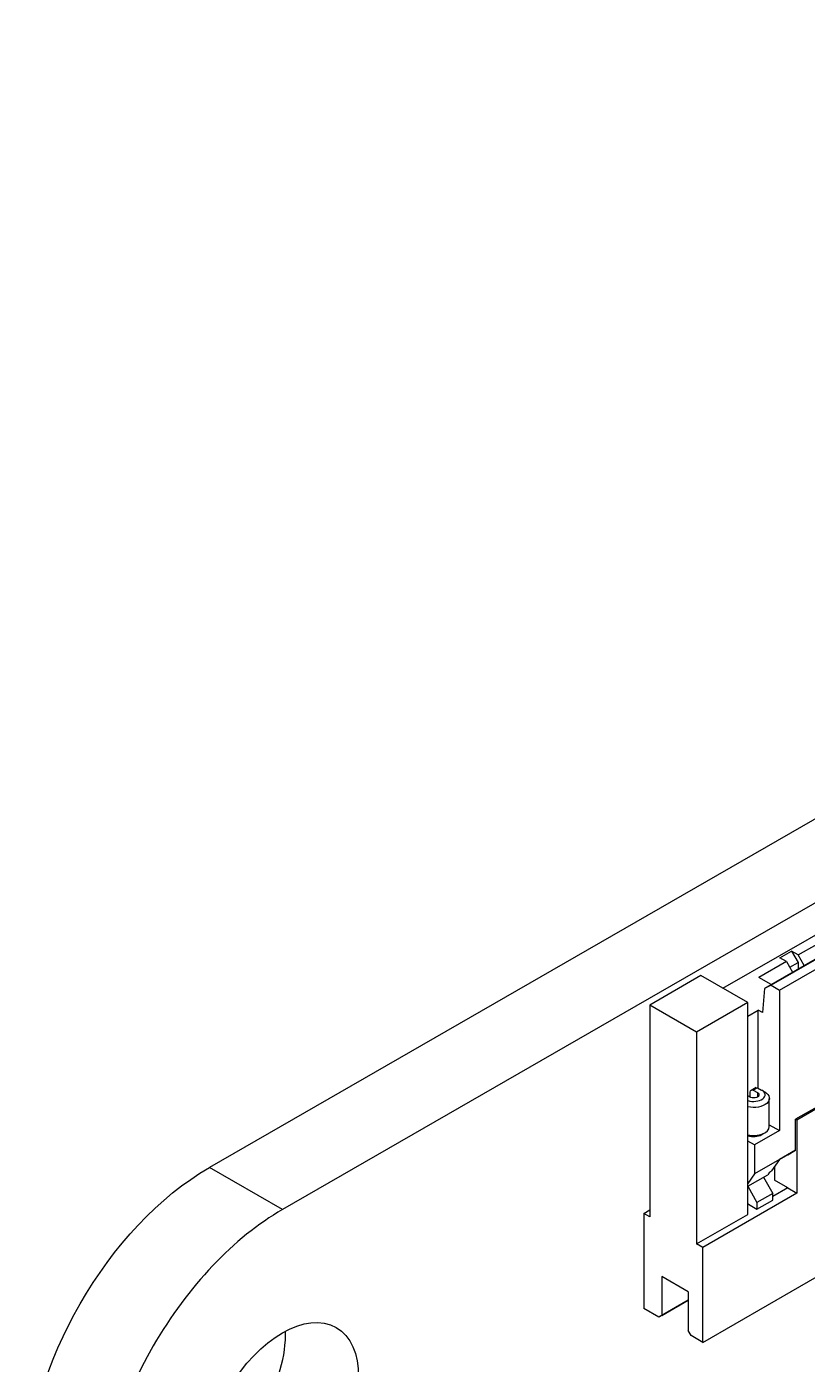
# Model space of a CAD drawing. Header units: millimetres. Extents: x 33 to 453, y 25 to 322.
# Drawn here: x 360.89 to 369.95, y 152.76 to 168.3 of the extents above; entities that cross this region are included whole.
import ezdxf

# ---------------------------------------------------------------- set-up
doc = ezdxf.new("R2010")
doc.units = ezdxf.units.MM
doc.layers.add('可见', color=7, linetype='Continuous')

msp = doc.modelspace()

# ---------------------------------------------------------------- linework, layer by layer
at = {"layer": '可见', "extrusion": (-1e-16, -0.817547, -0.575862)}
for p, q in [((407.982, 180.948), (363.01, 155.051)), ((387.234, 168.023), (363.859, 154.562)), ((368.976, 157.133), (377.909, 162.277)), ((378.325, 162.238), (369.458, 157.132)), ((378.402, 162.275), (369.535, 157.169)), ((369.632, 157.113), (378.499, 162.219)), ((369.848, 157.521), (370.068, 157.647)), ((369.714, 157.443), (369.392, 157.258)), ((369.636, 157.488), (369.771, 157.565)), ((369.714, 157.443), (369.636, 157.488)), ((369.714, 157.443), (369.785, 157.32)), ((369.752, 157.377), (369.848, 157.432)), ((369.848, 157.521), (369.771, 157.565)), ((369.771, 157.565), (369.848, 157.432)), ((369.919, 157.398), (369.848, 157.521)), ((369.848, 157.432), (369.848, 157.357)), ((368.72, 157.28), (368.126, 156.938)), ((369.264, 156.966), (368.72, 157.28)), ((369.534, 157.176), (369.392, 157.258)), ((369.458, 157.132), (369.435, 156.85)), ((369.535, 157.169), (369.458, 157.132)), ((369.535, 157.169), (369.632, 157.113)), ((369.632, 157.113), (369.632, 155.48)), ((369.264, 156.966), (368.67, 156.624)), ((369.264, 154.506), (369.264, 156.966)), ((368.126, 156.938), (368.126, 154.477)), ((368.67, 156.624), (368.126, 156.938)), ((369.264, 156.81), (369.385, 156.88)), ((369.385, 155.972), (369.385, 156.88)), ((369.435, 156.85), (369.385, 156.88)), ((368.67, 156.624), (368.67, 154.164)), ((369.287, 155.87), (369.264, 155.883)), ((369.293, 155.867), (369.293, 155.927)), ((369.303, 155.95), (369.363, 155.985)), ((369.378, 155.977), (369.328, 155.948)), ((369.328, 155.948), (369.376, 155.921)), ((369.376, 155.921), (369.376, 155.87)), ((369.378, 155.977), (369.425, 155.949)), ((369.426, 155.949), (369.461, 155.928)), ((369.514, 155.527), (369.514, 155.854)), ((370.067, 155.753), (369.82, 155.611)), ((370.081, 155.744), (369.835, 155.602)), ((369.835, 155.602), (369.82, 155.611)), ((369.82, 155.251), (369.82, 155.611)), ((369.835, 155.602), (369.835, 154.753)), ((369.632, 155.48), (369.342, 155.313)), ((369.426, 155.433), (369.461, 155.453)), ((369.514, 155.547), (369.632, 155.48)), ((369.342, 155.313), (369.264, 155.357)), ((369.342, 155.313), (369.342, 154.976)), ((369.82, 155.251), (369.632, 155.143)), ((369.728, 155.196), (369.82, 155.251)), ((369.632, 155.143), (369.342, 154.976)), ((369.632, 155.143), (369.539, 155.011)), ((369.728, 155.196), (369.63, 155.14)), ((363.859, 154.562), (363.01, 155.051)), ((369.342, 154.976), (369.264, 154.865)), ((369.264, 154.834), (369.496, 154.967)), ((369.448, 154.94), (369.554, 154.75)), ((369.518, 154.998), (369.496, 154.967)), ((369.518, 154.998), (369.539, 155.011)), ((369.573, 155.059), (369.573, 154.903)), ((369.264, 154.833), (369.37, 154.644)), ((369.728, 154.814), (369.554, 154.715)), ((369.728, 154.814), (369.573, 154.903)), ((369.717, 154.82), (369.717, 154.808)), ((369.719, 154.81), (369.719, 154.819)), ((369.728, 154.814), (369.835, 154.753)), ((369.835, 154.753), (368.741, 154.123)), ((369.271, 154.624), (369.264, 154.62)), ((369.271, 154.624), (369.37, 154.567)), ((369.554, 154.75), (369.37, 154.644)), ((369.37, 154.567), (369.554, 154.673)), ((369.37, 154.644), (369.37, 154.567)), ((369.554, 154.673), (369.554, 154.75)), ((368.055, 154.518), (368.126, 154.559)), ((368.055, 154.518), (368.055, 153.414)), ((368.126, 154.477), (368.055, 154.518)), ((368.67, 154.164), (369.264, 154.506)), ((368.741, 154.123), (368.67, 154.164)), ((368.741, 153.019), (368.741, 154.123)), ((368.741, 153.019), (370.244, 153.885)), ((368.571, 153.608), (368.267, 153.783)), ((368.267, 153.783), (368.267, 153.333)), ((368.571, 153.608), (368.571, 153.158)), ((368.232, 153.312), (368.055, 153.414)), ((368.571, 153.508), (368.232, 153.312)), ((368.267, 153.333), (368.571, 153.508)), ((368.267, 153.333), (368.232, 153.312)), ((368.607, 153.097), (368.571, 153.158)), ((368.741, 153.019), (368.607, 153.097))]:
    msp.add_line(p, q, dxfattribs=at)
at = {"layer": '可见'}
for centre, major_axis, ratio, start_param, end_param in [((369.332, 155.895), (0.133, 0), 0.575862, 4.180709, 7.068583), ((369.332, 155.527), (0.182, 0), 0.575862, 4.335443, 6.283185), ((369.332, 155.486), (0.132, 0), 0.575862, 4.180709, 5.50164), ((363.859, 152.109), (1.497, 2.6), 0.578093, 0.783464, 2.354261), ((363.859, 152.109), (0.624, 1.083), 0.578093, 3.141593, 9.424778), ((363.01, 152.598), (0.624, 1.083), 0.578093, 3.88597, 5.538808)]:
    msp.add_ellipse(centre, major_axis=major_axis, ratio=ratio, start_param=start_param, end_param=end_param, dxfattribs=at)
at = {"layer": '可见', "extrusion": (-5e-16, -1e-16, -1)}
msp.add_ellipse((369.332, 155.854), major_axis=(0.183, 0), ratio=0.575862, start_param=-0.781546, end_param=1.947743, dxfattribs=at)
at = {"layer": '可见', "extrusion": (0, -2e-16, -1)}
msp.add_ellipse((369.332, 155.895), major_axis=(-0.0625, 0), ratio=0.575862, start_param=2.356194, end_param=5.497787, dxfattribs=at)
at = {"layer": '可见', "extrusion": (-2e-16, -1e-16, -1)}
msp.add_ellipse((369.328, 155.907), major_axis=(-0.025, 0.0433), ratio=0.578093, start_param=-0.787332, end_param=0.783464, dxfattribs=at)
at = {"layer": '可见', "extrusion": (-2e-16, -3e-16, -1)}
msp.add_ellipse((363.01, 152.598), major_axis=(1.497, 2.6), ratio=0.578093, start_param=3.928925, end_param=5.499721, dxfattribs=at)

doc.saveas('drawing.dxf')
